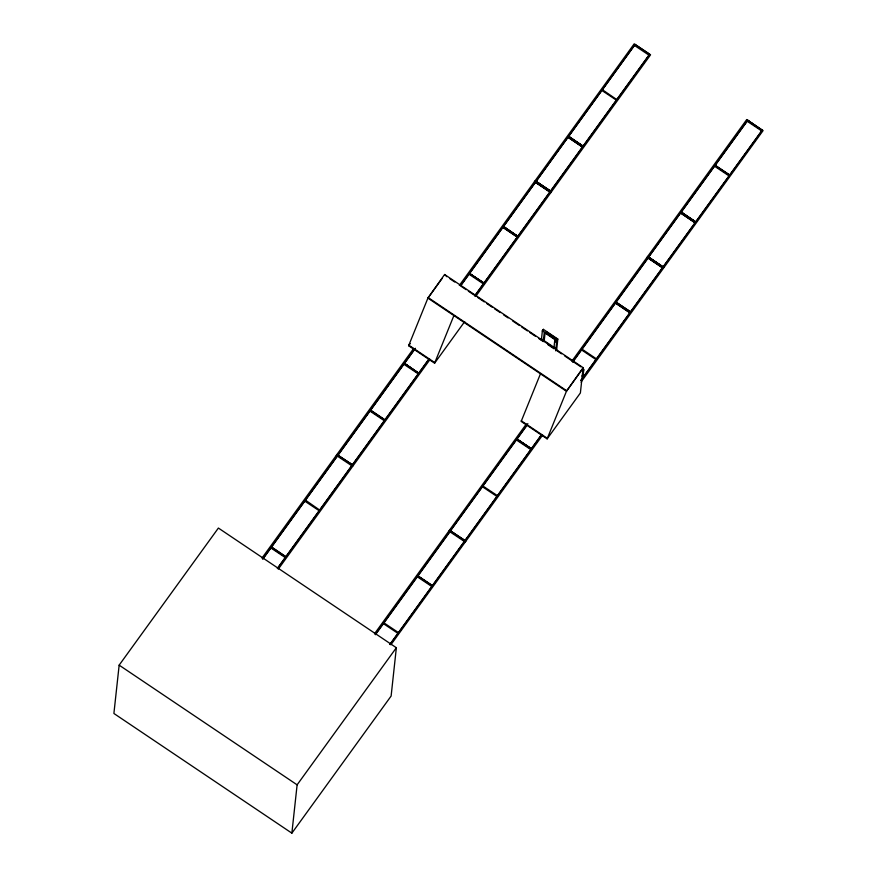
<?xml version="1.0" encoding="UTF-8"?>
<svg xmlns="http://www.w3.org/2000/svg" width="877" height="877" viewBox="0 0 877 877"><rect width="100%" height="100%" fill="white"/><g stroke="black" fill="none" stroke-linecap="round" stroke-linejoin="round"><path stroke-width="1.32" d="M541.35 340.342L542.392 330.728L543.389 329.346L557.816 339.059L556.643 349.912M543.389 329.346L542.348 331.166M543.411 340.32L544.266 332.46L554.845 339.574L553.858 348.75M544.124 341.57L545.121 332.394M555.426 342.129L555.843 338.193L546.327 331.791M555.788 349.934L556.818 340.429L557.816 339.059M119.151 665.15L113.9 713.472L291.866 833.15L391.12 696.042L396.36 647.73L218.395 528.053L119.151 665.15L297.117 784.838L291.866 833.15M270.774 547.895L285.211 557.553M304.681 501.052L319.118 510.71M336.308 455.393L352.664 466.345M336.965 454.483L353.332 465.424M352.368 464.777L337.798 455.547M352.51 464.931L337.831 455.262M369.853 411.039L384.279 420.697M403.76 364.196L418.197 373.843M464.667 321.64L434.586 363.199L408.616 345.724L427.91 298.114L442.161 278.437M383.326 623.591L397.763 633.238M547.138 438.884L580.388 392.962L583.128 367.66L444.606 274.501L427.91 298.114L566.443 391.274L547.138 438.884L521.168 421.42L540.462 373.81M398.322 632.514L383.885 622.813M434.586 363.199L453.891 315.588M444.606 274.501L446.81 276.683M417.233 576.748L431.67 586.395M468.921 274.172L483.359 283.83M469.557 273.536L484.016 282.909M448.86 531.089L465.216 542.041M449.517 530.168L465.884 541.12M449.813 531.736L527.187 425.093M450.339 530.717L464.777 540.934M464.92 540.473L450.307 531.002M482.394 486.724L496.831 496.382M483.03 486.088L497.391 495.648M535.113 180.761L551.48 191.712M535.419 182.273L534.455 181.627L550.811 192.622L535.409 182.328M550.657 191.208L535.935 181.309M536.088 181.353L550.515 191.065M516.312 439.881L530.749 449.539M555.689 350.822L555.93 348.597L541.504 338.895M583.128 367.66L566.443 391.274L583.062 368.318M601.907 90.474L616.345 100.131M602.543 89.827L616.871 99.671M581.473 349.868L595.911 359.526M582.109 349.221L596.535 358.934M634.488 45.461L648.925 55.119M635.003 44.453L461.05 285.288M647.664 256.446L664.032 267.397M648.64 257.049L663.034 267.079M662.398 267.671L663.352 268.362L647.007 257.323L647.818 257.915M714.459 166.159L728.897 175.817M746.744 119.59L763.1 130.585L581.034 382.076M747.555 120.138L762.003 130.355L747.599 120.379L747.04 121.158L761.477 130.805M762.245 130.311L581.023 380.432M408.616 345.724L410.195 343.543M261.971 558.09L413.703 348.432M459.318 285.474L634.192 43.85L650.548 54.845L475.674 296.47M262.749 558.912L414.668 349.079M460.896 285.2L635.156 44.497L649.583 54.199L474.709 295.768M262.903 559.011L415.435 348.301M277.362 568.395L429.094 358.781M277.505 568.537L429.237 358.934M474.852 295.922L649.725 54.352M278.316 569.085L430.059 359.427M554.845 339.574L555.843 338.193M374.512 633.775L526.255 424.128M571.87 361.16L746.744 119.535M375.334 634.334L527.866 423.624M572.681 361.708L747.708 120.193M375.444 634.707L449.649 532.196M572.802 362.08L647.796 258.474M746.875 121.618L647.96 258.013L662.398 267.715M582.799 370.763L583.797 369.381L583.194 374.928L582.196 376.31M582.723 371.409L583.72 370.039M582.262 375.663L583.26 374.282M389.881 644.409L541.646 434.477M580.881 380.278L762.102 130.213L747.533 120.412M390.024 644.507L541.789 434.619M390.868 644.781L542.611 435.124M297.117 784.838L396.36 647.73M715.128 165.194L729.554 174.896M715.018 165.38L729.456 175.082M714.996 165.654L729.521 175.225M583.095 146.053L568.669 136.352L583.062 146.382M695.647 221.738L681.221 212.037L694.496 221.322M582.986 146.24L568.559 136.538L582.964 146.514M695.538 221.936L681.111 212.223L695.516 222.21M535.979 181.539L550.405 191.252M648.531 257.235L662.957 266.937M648.498 257.509L662.924 267.211M503.508 226.365L517.901 236.395L503.464 226.694M616.049 302.061L630.486 311.763M503.398 226.551L517.803 236.538L503.365 226.825M615.95 302.247L630.377 311.949M616.016 302.379L630.442 312.08M615.917 302.521L630.344 312.223M483.983 283.238L469.491 273.394L483.885 283.381M542.392 330.728L556.818 340.429M450 278.831L454.757 282.032M460.436 285.847L466.136 289.684M468.329 291.153L474.062 295.012M477.461 297.303L484.279 301.885M486.549 303.409L492.227 307.224M494.496 308.759L500.175 312.574M503.584 314.865L508.123 317.912M512.661 320.971L519.48 325.553M521.749 327.077L527.428 330.903M529.697 332.427L535.376 336.242M538.774 338.533L543.323 341.591M547.862 344.639L553.54 348.465M556.95 350.756L561.488 353.804M564.744 355.996L580.87 366.838M427.987 297.467L566.509 390.627M408.682 345.078L434.663 362.541M521.234 420.763L547.204 438.237M404.429 363.221L418.822 373.251L404.396 363.549M516.981 438.917L531.407 448.618M516.871 439.103L531.309 448.805M516.948 439.245L531.374 448.947M516.849 439.377L531.276 449.079M370.522 410.074L384.948 419.776M370.412 410.261L384.915 420.105M370.379 410.535L384.817 420.236M305.36 500.087L319.754 510.118M417.901 575.772L432.339 585.474M417.803 575.959L432.295 585.803M417.77 576.244L432.197 585.946M271.442 546.93L285.869 556.632M271.344 547.116L285.836 556.961M271.311 547.391L285.738 557.103M404.319 363.407L418.724 373.394L404.319 363.407M502.839 227.286L517.266 237.031L502.839 227.286M568 137.272L582.427 147.018L568 137.272M615.391 302.971L629.818 312.727L615.391 302.971M680.552 212.958L694.979 222.714L680.552 212.958"/></g></svg>
